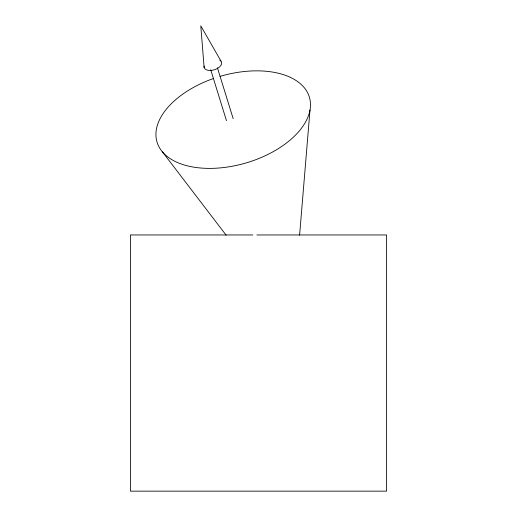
<?xml version="1.0" encoding="UTF-8"?>
<svg xmlns="http://www.w3.org/2000/svg" width="517" height="517" viewBox="0 0 517 517"><rect width="100%" height="100%" fill="white"/><g stroke="black" fill="none" stroke-linecap="round" stroke-linejoin="round"><path stroke-width="0.78" d="M299.601 235.145L310.006 109.979M252.858 234.957L130.407 234.957L130.407 491.15L386.593 491.15L386.593 234.957L256.891 234.957M162.422 151.862L226.181 235.229M220.966 61.096L200.783 25.85L204.125 67.456M217.411 67.746L233.173 118.664M210.703 69.724L226.465 120.642M220.1 76.361A79.418 45.192 -16.3 0 1 306.491 120.235A79.418 45.192 -16.3 0 1 176.917 162.273A79.418 45.192 -16.3 0 1 213.256 78.584M219.777 60.153A9.112 5.144 -17.2 0 1 215.311 69.472A9.112 5.144 -17.2 0 1 204.079 66.079"/></g></svg>
